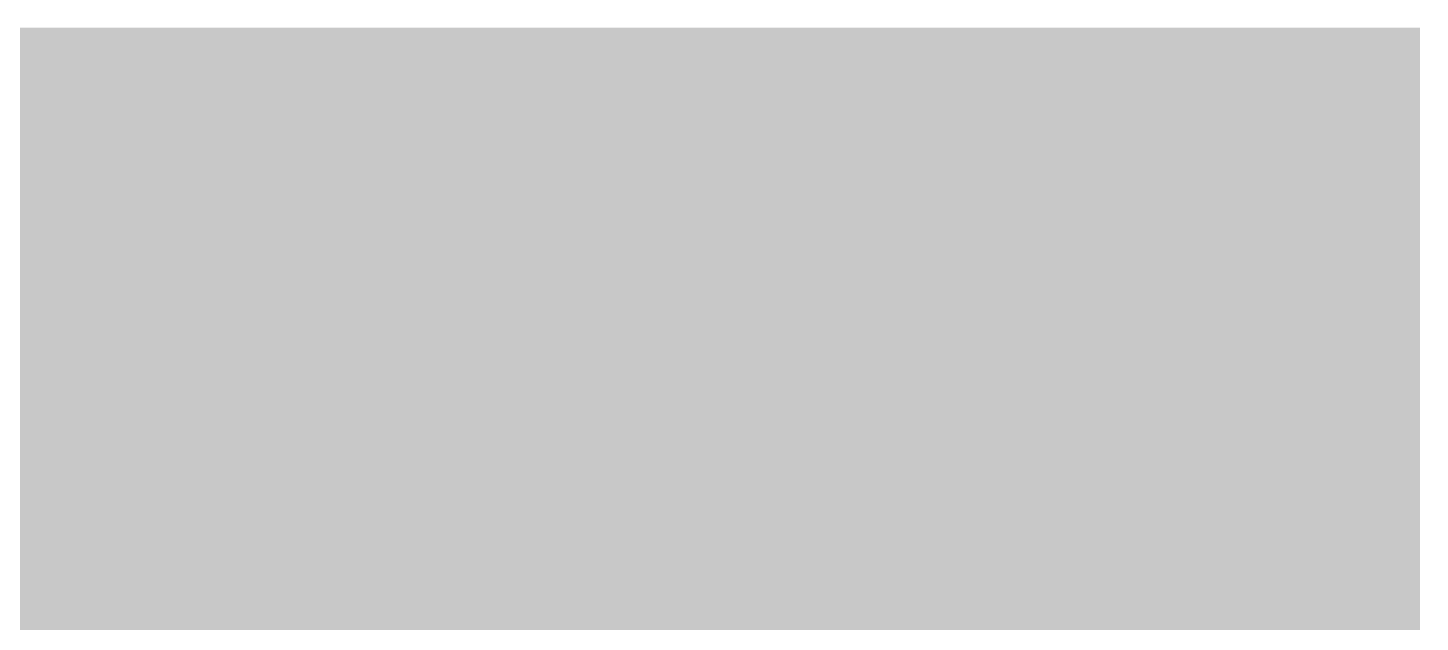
# Model space of a CAD drawing. Header units: feet. Extents: x 4475 to 7025, y -5344 to -4239.
# Drawn here: x 6704.13 to 6748.9, y -4351.1 to -4331.98 of the extents above; entities that cross this region are included whole.
import ezdxf

# ---------------------------------------------------------------- set-up
doc = ezdxf.new("R2010")
doc.units = ezdxf.units.FT
doc.header["$MEASUREMENT"] = 0

msp = doc.modelspace()

# ---------------------------------------------------------------- hatches: boundary and pattern name
h = msp.add_hatch()
h.set_pattern_fill('AR-CONC', color=256, scale=0.08)
h.set_pattern_definition([(50, (0, 0), (0.573808146, -0.050201708), [0.06, -0.66]), (355, (0, 0), (-0.111001067, 0.601753707), [0.048, -0.528]), (100.4514445, (0.0478, -0.0042), (0.462807077, 0.551551993), [0.050992154, -0.56091369]), (46.1842, (0, 0.16), (0.853793065, -0.132415425), [0.09, -0.99]), (96.635635, (0.07115, 0.149), (0.74772956, 0.77929488), [0.07648827, -0.84137101]), (351.184164, (0, 0.16), (0.74772956, 0.77929488), [0.072, -0.792]), (21, (0.08, 0.12), (0.477525642, -0.322095113), [0.06, -0.66]), (326, (0.08, 0.12), (0.194652266, 0.580120036), [0.048, -0.528]), (71.451445, (0.1198, 0.09316), (0.6721779, 0.258024922), [0.05099215, -0.56091369]), (37.5, (0, 0), (0.009727884, 0.266315083), [0, -0.5216, 0, -0.536, 0, -0.53]), (7.5, (0, 0), (0.21045563, 0.31552937), [0, -0.3056, 0, -0.5096, 0, -0.202]), (327.5, (-0.1784, 0), (0.427057949, -0.0180438974), [0, -0.2, 0, -0.624, 0, -0.828]), (317.5, (-0.2584, 0), (0.466548935, 0.080083986), [0, -0.26, 0, -0.4144, 0, -0.588])])
h.paths.add_polyline_path([(6639.439, -4368.98), (6641.9, -4368.979), (6640.718, -4366.979), (6639.439, -4366.979)], flags=16)
h.paths.add_polyline_path([(6639.439, -4366.979), (6640.718, -4366.979), (6640.141, -4366.003), (6639.439, -4365.986)], flags=16)
h.paths.add_polyline_path([(6587.994, -4400.533), (6748.895, -4400.533), (6748.895, -4331.979), (6587.994, -4331.979)])
h.paths.add_polyline_path([(6639.164, -4366.979), (6634.439, -4366.979), (6634.439, -4369.479), (6639.439, -4369.479), (6639.439, -4368.98), (6639.148, -4368.98)], flags=16)

doc.saveas('drawing.dxf')
